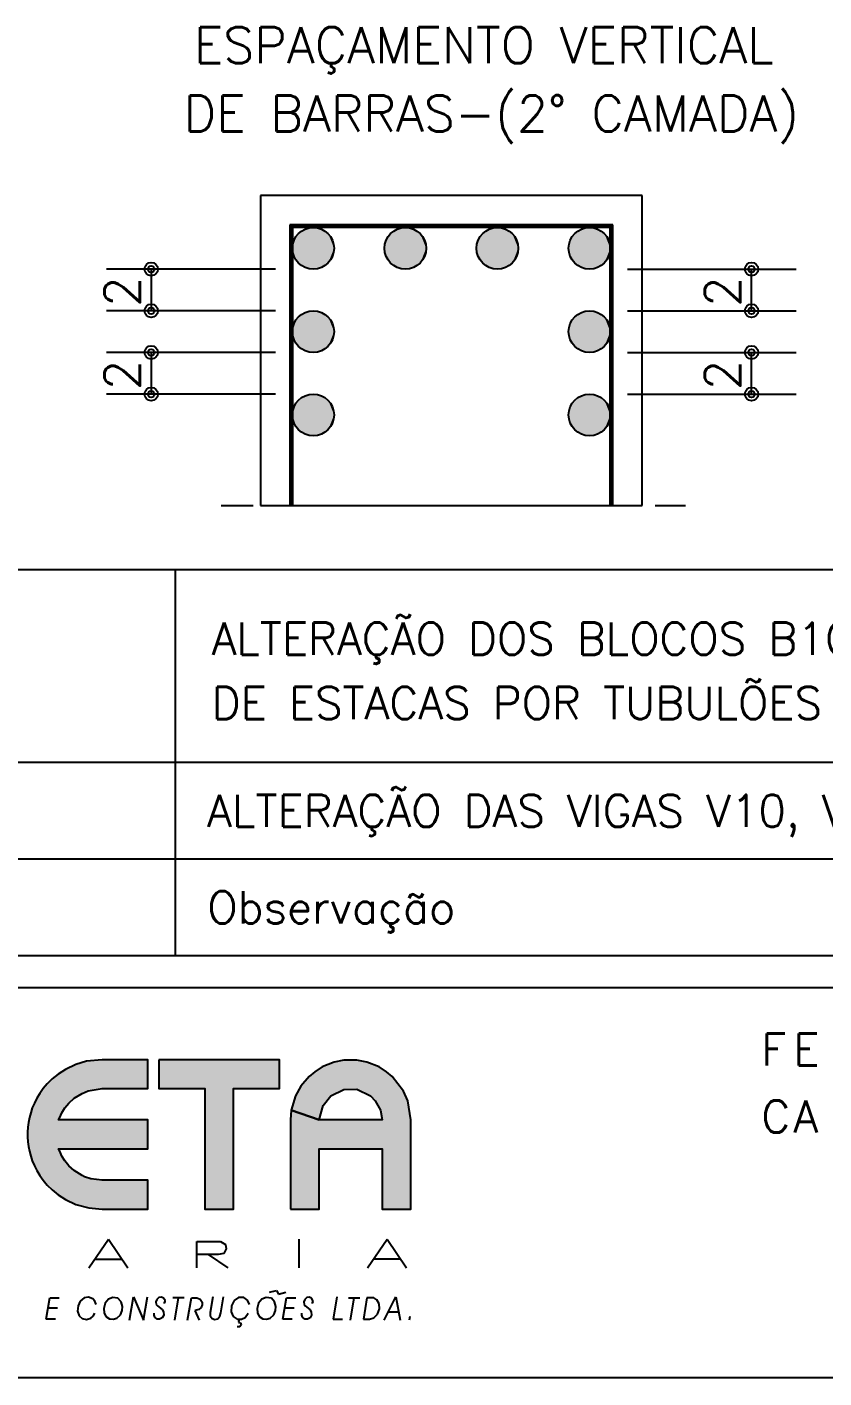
# Model space of a CAD drawing. Extents: x 0 to 84.1, y 0 to 59.4.
# Drawn here: x 71.19 to 76.15, y 7.38 to 15.78 of the extents above; entities that cross this region are included whole.
import ezdxf

# ---------------------------------------------------------------- set-up
doc = ezdxf.new("R2010")
doc.units = 0
doc.header["$MEASUREMENT"] = 0
doc.linetypes.add('ESTILO_TQS_0002', pattern=[0.3, 0.2, -0.1])
for name, color, linetype in [('1', 1, 'CONTINUOUS'), ('10', 10, 'CONTINUOUS'), ('2', 2, 'CONTINUOUS'), ('23', 7, 'CONTINUOUS'), ('26', 3, 'CONTINUOUS'), ('27', 4, 'CONTINUOUS'), ('3', 3, 'CONTINUOUS'), ('9', 9, 'CONTINUOUS')]:
    doc.layers.add(name, color=color, linetype=linetype)
doc.styles.get("Standard").update_dxf_attribs({"font": 'ROMANS.SHX'})

msp = doc.modelspace()

# ---------------------------------------------------------------- linework, layer by layer
at = {"layer": '1', "linetype": 'ESTILO_TQS_0002'}
msp.add_line((72.396273, 12.807896), (75.285236, 12.807896), dxfattribs=at)
at = {"layer": '10', "linetype": 'Continuous'}
for p, q in [((71.573877, 8.064804), (71.695474, 8.242729)), ((71.695474, 8.242729), (71.815881, 8.064804)), ((72.879312, 8.242729), (72.879312, 8.064804)), ((73.307291, 8.064804), (73.428888, 8.242729)), ((73.428888, 8.242729), (73.549295, 8.064804)), ((72.246118, 8.064804), (72.246118, 8.227905)), ((72.246118, 8.227905), (72.393198, 8.227905)), ((72.414224, 8.154379), (72.378961, 8.147253)), ((72.393198, 8.227905), (72.423273, 8.211121)), ((72.428796, 8.184118), (72.414224, 8.154379)), ((72.423273, 8.211121), (72.428796, 8.184118)), ((71.61236, 8.118773), (71.77572, 8.118773)), ((72.378961, 8.147253), (72.251062, 8.147253)), ((72.440652, 8.064804), (72.317651, 8.147253)), ((73.509149, 8.118773), (73.345758, 8.118773))]:
    msp.add_line(p, q, dxfattribs=at)
at = {"layer": '2', "linetype": 'Continuous'}
for p, q in [((74.833199, 14.552828), (72.823821, 14.552828)), ((72.823821, 14.552828), (72.823821, 12.807896)), ((74.831199, 14.550828), (72.825821, 14.550828)), ((72.825821, 14.550828), (72.825821, 12.807896)), ((74.829199, 14.548828), (72.827821, 14.548828)), ((72.827821, 14.548828), (72.827821, 12.807896)), ((74.827199, 14.546828), (72.829821, 14.546828)), ((72.829821, 14.546828), (72.829821, 12.807896)), ((74.825199, 14.544828), (72.831821, 14.544828)), ((72.831821, 14.544828), (72.831821, 12.807896)), ((74.823199, 14.542828), (72.833821, 14.542828)), ((72.833821, 14.542828), (72.833821, 12.807896)), ((74.821199, 14.540828), (72.835821, 14.540828)), ((72.835821, 14.540828), (72.835821, 12.807896)), ((74.819199, 14.538828), (72.837821, 14.538828)), ((72.837821, 14.538828), (72.837821, 12.807896)), ((74.819199, 12.807896), (74.819199, 14.538828)), ((74.821199, 12.807896), (74.821199, 14.540828)), ((74.823199, 12.807896), (74.823199, 14.542828)), ((74.825199, 12.807896), (74.825199, 14.544828)), ((74.827199, 12.807896), (74.827199, 14.546828)), ((74.829199, 12.807896), (74.829199, 14.548828)), ((74.831199, 12.807896), (74.831199, 14.550828)), ((74.833199, 12.807896), (74.833199, 14.552828)), ((74.817199, 14.536828), (72.839821, 14.536828)), ((72.839821, 14.536828), (72.839821, 12.807896)), ((74.817199, 12.807896), (74.817199, 14.536828)), ((83.1, 12.407896), (65.6, 12.407888)), ((72.11001, 12.407891), (72.11001, 10.007925)), ((83.1, 11.207914), (65.6, 11.207907)), ((83.1, 10.607908), (65.6, 10.607901)), ((65.6, 10.007925), (83.1, 10.007933)), ((83.1, 9.80792), (65.6, 9.807913)), ((72.697412, 7.913298), (72.741357, 7.924586)), ((72.741357, 7.924586), (72.754205, 7.902008)), ((72.754205, 7.902008), (72.798151, 7.913298)), ((71.308862, 7.745975), (71.331415, 7.878849)), ((71.331415, 7.878849), (71.388513, 7.878849)), ((71.506982, 7.829712), (71.504099, 7.795721)), ((71.519601, 7.857437), (71.506982, 7.829712)), ((71.545282, 7.877964), (71.519601, 7.857437)), ((71.571909, 7.882231), (71.545282, 7.877964)), ((71.59852, 7.871848), (71.571909, 7.882231)), ((71.611658, 7.856776), (71.59852, 7.871848)), ((71.618539, 7.836735), (71.611658, 7.856776)), ((71.674249, 7.845683), (71.666284, 7.812784)), ((71.69613, 7.870341), (71.674249, 7.845683)), ((71.723352, 7.881545), (71.69613, 7.870341)), ((71.754999, 7.876151), (71.723352, 7.881545)), ((71.775537, 7.854538), (71.754999, 7.876151)), ((71.782648, 7.824997), (71.775537, 7.854538)), ((71.780695, 7.800375), (71.782648, 7.824997)), ((71.826135, 7.739439), (71.851633, 7.885386)), ((71.851633, 7.885386), (71.913934, 7.739439)), ((71.913934, 7.739439), (71.937631, 7.885386)), ((71.996881, 7.86754), (71.991357, 7.85305)), ((71.991357, 7.85305), (71.992944, 7.838057)), ((71.992944, 7.838057), (72.000085, 7.828539)), ((72.009988, 7.879545), (71.996881, 7.86754)), ((72.000085, 7.828539), (72.02955, 7.805228)), ((72.025659, 7.882915), (72.009988, 7.879545)), ((72.038934, 7.87705), (72.025659, 7.882915)), ((72.048151, 7.8621), (72.038934, 7.87705)), ((72.039026, 7.850203), (72.049188, 7.850203)), ((72.049188, 7.850203), (72.048151, 7.8621)), ((72.165979, 7.878849), (72.095422, 7.878849)), ((72.107858, 7.739439), (72.130884, 7.878849)), ((72.187982, 7.739439), (72.211694, 7.878849)), ((72.211694, 7.878849), (72.244913, 7.878848)), ((72.244913, 7.878848), (72.26687, 7.870507)), ((72.271875, 7.818192), (72.258249, 7.805533)), ((72.26687, 7.870507), (72.277719, 7.852134)), ((72.278146, 7.834963), (72.271875, 7.818192)), ((72.277719, 7.852134), (72.278146, 7.834963)), ((72.344568, 7.885386), (72.328577, 7.788088)), ((72.395593, 7.78573), (72.412164, 7.885386)), ((72.460672, 7.829308), (72.458704, 7.791168)), ((72.476648, 7.861714), (72.460672, 7.829308)), ((72.505487, 7.879987), (72.476648, 7.861714)), ((72.537271, 7.87981), (72.505487, 7.879987)), ((72.560205, 7.864037), (72.537271, 7.87981)), ((72.572321, 7.836735), (72.560205, 7.864037)), ((72.628046, 7.845683), (72.620065, 7.812784)), ((72.649927, 7.870341), (72.628046, 7.845683)), ((72.677148, 7.881545), (72.649927, 7.870341)), ((72.708795, 7.876151), (72.677148, 7.881545)), ((72.729318, 7.854538), (72.708795, 7.876151)), ((72.736444, 7.824997), (72.729318, 7.854538)), ((72.734491, 7.800375), (72.736444, 7.824997)), ((72.781122, 7.745975), (72.803674, 7.878849)), ((72.803674, 7.878849), (72.860773, 7.878849)), ((72.916315, 7.86754), (72.910776, 7.85305)), ((72.910776, 7.85305), (72.912378, 7.838057)), ((72.912378, 7.838057), (72.919519, 7.828539)), ((72.929407, 7.879545), (72.916315, 7.86754)), ((72.919519, 7.828539), (72.948969, 7.805228)), ((72.945093, 7.882915), (72.929407, 7.879545)), ((72.958368, 7.87705), (72.945093, 7.882915)), ((72.967584, 7.8621), (72.958368, 7.87705)), ((72.958459, 7.850203), (72.968622, 7.850203)), ((72.968622, 7.850203), (72.967584, 7.8621)), ((73.116296, 7.885386), (73.093134, 7.745975)), ((73.188043, 7.878849), (73.258646, 7.878849)), ((73.200525, 7.739439), (73.223505, 7.878849)), ((73.30372, 7.878849), (73.282083, 7.745975)), ((73.345911, 7.877593), (73.30372, 7.878849)), ((73.365533, 7.866836), (73.345911, 7.877593)), ((73.379282, 7.841198), (73.365533, 7.866836)), ((73.380869, 7.810389), (73.379282, 7.841198)), ((73.411081, 7.739439), (73.482263, 7.885386)), ((73.482263, 7.885386), (73.510156, 7.739439)), ((71.367014, 7.745975), (71.308862, 7.745975)), ((71.377893, 7.813601), (71.320337, 7.813601)), ((71.504099, 7.795721), (71.513544, 7.767374)), ((71.513544, 7.767374), (71.533014, 7.749891)), ((71.533014, 7.749891), (71.558389, 7.743855)), ((71.558389, 7.743855), (71.586481, 7.752738)), ((71.586481, 7.752738), (71.600687, 7.764754)), ((71.600687, 7.764754), (71.611444, 7.782156)), ((71.666284, 7.812784), (71.669016, 7.785295)), ((71.669016, 7.785295), (71.67962, 7.761428)), ((71.67962, 7.761428), (71.701578, 7.747917)), ((71.701578, 7.747917), (71.724405, 7.745502)), ((71.724405, 7.745502), (71.748407, 7.752984)), ((71.748407, 7.752984), (71.769861, 7.773729)), ((71.769861, 7.773729), (71.780695, 7.800375)), ((71.97941, 7.77089), (71.97941, 7.782156)), ((71.983698, 7.759082), (71.97941, 7.77089)), ((71.997812, 7.746802), (71.983698, 7.759082)), ((72.013589, 7.744856), (71.997812, 7.746802)), ((72.030542, 7.754113), (72.013589, 7.744856)), ((72.02955, 7.805228), (72.037988, 7.792135)), ((72.039392, 7.770979), (72.030542, 7.754113)), ((72.037988, 7.792135), (72.039392, 7.770979)), ((72.258249, 7.805533), (72.232446, 7.799362)), ((72.232446, 7.799362), (72.260309, 7.739439)), ((72.328577, 7.788088), (72.329233, 7.76675)), ((72.329233, 7.76675), (72.341058, 7.748955)), ((72.341058, 7.748955), (72.358362, 7.744191)), ((72.358362, 7.744191), (72.375833, 7.748332)), ((72.375833, 7.748332), (72.389078, 7.764779)), ((72.389078, 7.764779), (72.395593, 7.78573)), ((72.458704, 7.791168), (72.471994, 7.761367)), ((72.471994, 7.761367), (72.496454, 7.745881)), ((72.496454, 7.745881), (72.52276, 7.74542)), ((72.508508, 7.74567), (72.5039, 7.72522)), ((72.52276, 7.74542), (72.545969, 7.756706)), ((72.545969, 7.756706), (72.56524, 7.782156)), ((72.620065, 7.812784), (72.622797, 7.785295)), ((72.622797, 7.785295), (72.633417, 7.761428)), ((72.633417, 7.761428), (72.655359, 7.747917)), ((72.655359, 7.747917), (72.678186, 7.745502)), ((72.678186, 7.745502), (72.702203, 7.752984)), ((72.702203, 7.752984), (72.723657, 7.773729)), ((72.723657, 7.773729), (72.734491, 7.800375)), ((72.839273, 7.745975), (72.781122, 7.745975)), ((72.850153, 7.813601), (72.792596, 7.813601)), ((72.898828, 7.77089), (72.898828, 7.782156)), ((72.903131, 7.759082), (72.898828, 7.77089)), ((72.91723, 7.746802), (72.903131, 7.759082)), ((72.933008, 7.744856), (72.91723, 7.746802)), ((72.94996, 7.754113), (72.933008, 7.744856)), ((72.948969, 7.805228), (72.957422, 7.792135)), ((72.958826, 7.770979), (72.94996, 7.754113)), ((72.957422, 7.792135), (72.958826, 7.770979)), ((73.093134, 7.745975), (73.15127, 7.745975)), ((73.282083, 7.745975), (73.318536, 7.745975)), ((73.318536, 7.745975), (73.34707, 7.753283)), ((73.34707, 7.753283), (73.369989, 7.776038)), ((73.369989, 7.776038), (73.380869, 7.810389)), ((73.436823, 7.792242), (73.500055, 7.792242)), ((73.570642, 7.763155), (73.567087, 7.739439)), ((72.512811, 7.69791), (72.495599, 7.69791)), ((72.5039, 7.72522), (72.516702, 7.722042)), ((72.52157, 7.710236), (72.512811, 7.69791)), ((72.516702, 7.722042), (72.52157, 7.710236)), ((83.1, 7.379951), (65.6, 7.379943))]:
    msp.add_line(p, q, dxfattribs=at)
at = {"layer": '23', "linetype": 'Continuous'}
for p, q in [((72.733941, 14.277672), (71.68355, 14.277672)), ((71.96155, 14.277672), (71.96155, 14.018517)), ((74.923079, 14.277672), (75.97347, 14.277672)), ((75.69547, 14.018517), (75.69547, 14.277672)), ((72.733941, 14.018517), (71.68355, 14.018517)), ((74.923079, 14.018517), (75.97347, 14.018517)), ((72.733941, 13.759362), (71.68355, 13.759362)), ((71.96155, 13.759362), (71.96155, 13.500206)), ((74.923079, 13.759362), (75.97347, 13.759362)), ((75.69547, 13.500206), (75.69547, 13.759362)), ((72.733941, 13.500206), (71.68355, 13.500206)), ((74.923079, 13.500206), (75.97347, 13.500206))]:
    msp.add_line(p, q, dxfattribs=at)
for centre, radius in [((71.96155, 14.277672), 0.041625), ((71.96155, 14.277672), 0.02075), ((75.69547, 14.277672), 0.041625), ((75.69547, 14.277672), 0.02075), ((71.96155, 14.018517), 0.041625), ((71.96155, 14.018517), 0.041625), ((71.96155, 14.018517), 0.02075), ((71.96155, 14.018517), 0.02075), ((75.69547, 14.018517), 0.041625), ((75.69547, 14.018517), 0.041625), ((75.69547, 14.018517), 0.02075), ((75.69547, 14.018517), 0.02075), ((71.96155, 13.759362), 0.041625), ((71.96155, 13.759362), 0.041625), ((75.69547, 13.759362), 0.041625), ((75.69547, 13.759362), 0.041625), ((71.96155, 13.759362), 0.02075), ((71.96155, 13.759362), 0.02075), ((75.69547, 13.759362), 0.02075), ((75.69547, 13.759362), 0.02075), ((71.96155, 13.500206), 0.041625), ((71.96155, 13.500206), 0.041625), ((75.69547, 13.500206), 0.041625), ((75.69547, 13.500206), 0.041625), ((71.96155, 13.500206), 0.02075), ((71.96155, 13.500206), 0.02075), ((75.69547, 13.500206), 0.02075), ((75.69547, 13.500206), 0.02075)]:
    msp.add_circle(centre, radius, dxfattribs=at)
at = {"layer": '27', "linetype": 'Continuous'}
for p, q in [((75.01587, 14.735508), (72.64115, 14.735508)), ((72.64115, 14.735508), (72.64115, 12.807896)), ((75.01587, 12.807896), (75.01587, 14.735508)), ((72.64115, 12.807896), (75.01587, 12.807896))]:
    msp.add_line(p, q, dxfattribs=at)
at = {"layer": '3', "linetype": 'Continuous'}
for centre in [(72.969398, 14.40725), (73.542139, 14.40725), (74.11488, 14.40725), (74.687622, 14.40725), (72.969398, 13.888939), (74.687622, 13.888939), (72.969398, 13.370628), (74.687622, 13.370628)]:
    msp.add_circle(centre, 0.129578, dxfattribs=at)
for points in [[(73.098976, 14.40725), (72.84892, 14.454951), (72.840842, 14.42349)], [(73.098976, 14.40725), (72.864568, 14.483414), (72.84892, 14.454951)], [(73.098976, 14.40725), (72.886802, 14.507091), (72.864568, 14.483414)], [(73.098976, 14.40725), (72.914227, 14.524495), (72.886802, 14.507091)], [(73.098976, 14.40725), (72.945118, 14.534532), (72.914227, 14.524495)], [(73.098976, 14.40725), (72.977535, 14.536572), (72.945118, 14.534532)], [(73.098976, 14.40725), (73.00944, 14.530486), (72.977535, 14.536572)], [(73.098976, 14.40725), (73.03883, 14.516656), (73.00944, 14.530486)], [(73.098976, 14.40725), (73.063856, 14.495952), (73.03883, 14.516656)], [(73.098976, 14.40725), (73.082948, 14.469674), (73.063856, 14.495952)], [(73.098976, 14.40725), (73.094905, 14.439475), (73.082948, 14.469674)], [(73.671717, 14.40725), (73.421661, 14.454951), (73.413584, 14.42349)], [(73.671717, 14.40725), (73.437309, 14.483414), (73.421661, 14.454951)], [(73.671717, 14.40725), (73.459544, 14.507091), (73.437309, 14.483414)], [(73.671717, 14.40725), (73.486968, 14.524495), (73.459544, 14.507091)], [(73.671717, 14.40725), (73.517859, 14.534532), (73.486968, 14.524495)], [(73.671717, 14.40725), (73.550276, 14.536572), (73.517859, 14.534532)], [(73.671717, 14.40725), (73.582181, 14.530486), (73.550276, 14.536572)], [(73.671717, 14.40725), (73.611571, 14.516656), (73.582181, 14.530486)], [(73.671717, 14.40725), (73.636598, 14.495952), (73.611571, 14.516656)], [(73.671717, 14.40725), (73.655689, 14.469674), (73.636598, 14.495952)], [(73.671717, 14.40725), (73.667646, 14.439475), (73.655689, 14.469674)], [(74.244458, 14.40725), (73.994402, 14.454951), (73.986325, 14.42349)], [(74.244458, 14.40725), (74.01005, 14.483414), (73.994402, 14.454951)], [(74.244458, 14.40725), (74.032285, 14.507091), (74.01005, 14.483414)], [(74.244458, 14.40725), (74.059709, 14.524495), (74.032285, 14.507091)], [(74.244458, 14.40725), (74.0906, 14.534532), (74.059709, 14.524495)], [(74.244458, 14.40725), (74.123017, 14.536572), (74.0906, 14.534532)], [(74.244458, 14.40725), (74.154922, 14.530486), (74.123017, 14.536572)], [(74.244458, 14.40725), (74.184312, 14.516656), (74.154922, 14.530486)], [(74.244458, 14.40725), (74.209339, 14.495952), (74.184312, 14.516656)], [(74.244458, 14.40725), (74.22843, 14.469674), (74.209339, 14.495952)], [(74.244458, 14.40725), (74.240387, 14.439475), (74.22843, 14.469674)], [(74.817199, 14.40725), (74.567143, 14.454951), (74.559066, 14.42349)], [(74.817199, 14.40725), (74.582791, 14.483414), (74.567143, 14.454951)], [(74.817199, 14.40725), (74.605026, 14.507091), (74.582791, 14.483414)], [(74.817199, 14.40725), (74.63245, 14.524495), (74.605026, 14.507091)], [(74.817199, 14.40725), (74.663341, 14.534532), (74.63245, 14.524495)], [(74.817199, 14.40725), (74.695758, 14.536572), (74.663341, 14.534532)], [(74.817199, 14.40725), (74.727663, 14.530486), (74.695758, 14.536572)], [(74.817199, 14.40725), (74.757053, 14.516656), (74.727663, 14.530486)], [(74.817199, 14.40725), (74.78208, 14.495952), (74.757053, 14.516656)], [(74.817199, 14.40725), (74.801171, 14.469674), (74.78208, 14.495952)], [(74.817199, 14.40725), (74.813128, 14.439475), (74.801171, 14.469674)], [(73.098976, 14.40725), (72.840842, 14.42349), (72.840842, 14.39101)], [(73.098976, 14.40725), (72.840842, 14.39101), (72.84892, 14.359549)], [(73.098976, 14.40725), (72.84892, 14.359549), (72.864568, 14.331086)], [(73.098976, 14.40725), (72.864568, 14.331086), (72.886802, 14.307409)], [(73.098976, 14.40725), (72.886802, 14.307409), (72.914227, 14.290005)], [(73.098976, 14.40725), (72.914227, 14.290005), (72.945118, 14.279967)], [(73.098976, 14.40725), (72.945118, 14.279967), (72.977535, 14.277928)], [(73.098976, 14.40725), (72.977535, 14.277928), (73.00944, 14.284014)], [(73.098976, 14.40725), (73.00944, 14.284014), (73.03883, 14.297844)], [(73.098976, 14.40725), (73.03883, 14.297844), (73.063856, 14.318548)], [(73.098976, 14.40725), (73.063856, 14.318548), (73.082948, 14.344825)], [(73.098976, 14.40725), (73.082948, 14.344825), (73.094905, 14.375025)], [(73.098976, 14.40725), (73.094905, 14.375025), (73.098976, 14.40725)], [(73.671717, 14.40725), (73.413584, 14.42349), (73.413584, 14.39101)], [(73.671717, 14.40725), (73.413584, 14.39101), (73.421661, 14.359549)], [(73.671717, 14.40725), (73.421661, 14.359549), (73.437309, 14.331086)], [(73.671717, 14.40725), (73.437309, 14.331086), (73.459544, 14.307409)], [(73.671717, 14.40725), (73.459544, 14.307409), (73.486968, 14.290005)], [(73.671717, 14.40725), (73.486968, 14.290005), (73.517859, 14.279967)], [(73.671717, 14.40725), (73.517859, 14.279967), (73.550276, 14.277928)], [(73.671717, 14.40725), (73.550276, 14.277928), (73.582181, 14.284014)], [(73.671717, 14.40725), (73.582181, 14.284014), (73.611571, 14.297844)], [(73.671717, 14.40725), (73.611571, 14.297844), (73.636598, 14.318548)], [(73.671717, 14.40725), (73.636598, 14.318548), (73.655689, 14.344825)], [(73.671717, 14.40725), (73.655689, 14.344825), (73.667646, 14.375025)], [(73.671717, 14.40725), (73.667646, 14.375025), (73.671717, 14.40725)], [(74.244458, 14.40725), (73.986325, 14.42349), (73.986325, 14.39101)], [(74.244458, 14.40725), (73.986325, 14.39101), (73.994402, 14.359549)], [(74.244458, 14.40725), (73.994402, 14.359549), (74.01005, 14.331086)], [(74.244458, 14.40725), (74.01005, 14.331086), (74.032285, 14.307409)], [(74.244458, 14.40725), (74.032285, 14.307409), (74.059709, 14.290005)], [(74.244458, 14.40725), (74.059709, 14.290005), (74.0906, 14.279967)], [(74.244458, 14.40725), (74.0906, 14.279967), (74.123017, 14.277928)], [(74.244458, 14.40725), (74.123017, 14.277928), (74.154922, 14.284014)], [(74.244458, 14.40725), (74.154922, 14.284014), (74.184312, 14.297844)], [(74.244458, 14.40725), (74.184312, 14.297844), (74.209339, 14.318548)], [(74.244458, 14.40725), (74.209339, 14.318548), (74.22843, 14.344825)], [(74.244458, 14.40725), (74.22843, 14.344825), (74.240387, 14.375025)], [(74.244458, 14.40725), (74.240387, 14.375025), (74.244458, 14.40725)], [(74.817199, 14.40725), (74.559066, 14.42349), (74.559066, 14.39101)], [(74.817199, 14.40725), (74.559066, 14.39101), (74.567143, 14.359549)], [(74.817199, 14.40725), (74.567143, 14.359549), (74.582791, 14.331086)], [(74.817199, 14.40725), (74.582791, 14.331086), (74.605026, 14.307409)], [(74.817199, 14.40725), (74.605026, 14.307409), (74.63245, 14.290005)], [(74.817199, 14.40725), (74.63245, 14.290005), (74.663341, 14.279967)], [(74.817199, 14.40725), (74.663341, 14.279967), (74.695758, 14.277928)], [(74.817199, 14.40725), (74.695758, 14.277928), (74.727663, 14.284014)], [(74.817199, 14.40725), (74.727663, 14.284014), (74.757053, 14.297844)], [(74.817199, 14.40725), (74.757053, 14.297844), (74.78208, 14.318548)], [(74.817199, 14.40725), (74.78208, 14.318548), (74.801171, 14.344825)], [(74.817199, 14.40725), (74.801171, 14.344825), (74.813128, 14.375025)], [(74.817199, 14.40725), (74.813128, 14.375025), (74.817199, 14.40725)], [(73.098976, 13.888939), (72.864568, 13.965103), (72.84892, 13.93664)], [(73.098976, 13.888939), (72.886802, 13.988781), (72.864568, 13.965103)], [(73.098976, 13.888939), (72.914227, 14.006185), (72.886802, 13.988781)], [(73.098976, 13.888939), (72.945118, 14.016222), (72.914227, 14.006185)], [(73.098976, 13.888939), (72.977535, 14.018261), (72.945118, 14.016222)], [(73.098976, 13.888939), (73.00944, 14.012175), (72.977535, 14.018261)], [(73.098976, 13.888939), (73.03883, 13.998345), (73.00944, 14.012175)], [(73.098976, 13.888939), (73.063856, 13.977641), (73.03883, 13.998345)], [(73.098976, 13.888939), (73.082948, 13.951364), (73.063856, 13.977641)], [(73.098976, 13.888939), (73.094905, 13.921164), (73.082948, 13.951364)], [(74.817199, 13.888939), (74.582791, 13.965103), (74.567143, 13.93664)], [(74.817199, 13.888939), (74.605026, 13.988781), (74.582791, 13.965103)], [(74.817199, 13.888939), (74.63245, 14.006185), (74.605026, 13.988781)], [(74.817199, 13.888939), (74.663341, 14.016222), (74.63245, 14.006185)], [(74.817199, 13.888939), (74.695758, 14.018261), (74.663341, 14.016222)], [(74.817199, 13.888939), (74.727663, 14.012175), (74.695758, 14.018261)], [(74.817199, 13.888939), (74.757053, 13.998345), (74.727663, 14.012175)], [(74.817199, 13.888939), (74.78208, 13.977641), (74.757053, 13.998345)], [(74.817199, 13.888939), (74.801171, 13.951364), (74.78208, 13.977641)], [(74.817199, 13.888939), (74.813128, 13.921164), (74.801171, 13.951364)], [(73.098976, 13.888939), (72.84892, 13.93664), (72.840842, 13.90518)], [(73.098976, 13.888939), (72.840842, 13.90518), (72.840842, 13.872699)], [(73.098976, 13.888939), (72.840842, 13.872699), (72.84892, 13.841238)], [(73.098976, 13.888939), (72.84892, 13.841238), (72.864568, 13.812775)], [(73.098976, 13.888939), (72.864568, 13.812775), (72.886802, 13.789098)], [(73.098976, 13.888939), (72.886802, 13.789098), (72.914227, 13.771694)], [(73.098976, 13.888939), (72.914227, 13.771694), (72.945118, 13.761657)], [(73.098976, 13.888939), (72.945118, 13.761657), (72.977535, 13.759617)], [(73.098976, 13.888939), (72.977535, 13.759617), (73.00944, 13.765703)], [(73.098976, 13.888939), (73.00944, 13.765703), (73.03883, 13.779533)], [(73.098976, 13.888939), (73.03883, 13.779533), (73.063856, 13.800237)], [(73.098976, 13.888939), (73.063856, 13.800237), (73.082948, 13.826515)], [(73.098976, 13.888939), (73.082948, 13.826515), (73.094905, 13.856715)], [(73.098976, 13.888939), (73.094905, 13.856715), (73.098976, 13.888939)], [(74.817199, 13.888939), (74.567143, 13.93664), (74.559066, 13.90518)], [(74.817199, 13.888939), (74.559066, 13.90518), (74.559066, 13.872699)], [(74.817199, 13.888939), (74.559066, 13.872699), (74.567143, 13.841238)], [(74.817199, 13.888939), (74.567143, 13.841238), (74.582791, 13.812775)], [(74.817199, 13.888939), (74.582791, 13.812775), (74.605026, 13.789098)], [(74.817199, 13.888939), (74.605026, 13.789098), (74.63245, 13.771694)], [(74.817199, 13.888939), (74.63245, 13.771694), (74.663341, 13.761657)], [(74.817199, 13.888939), (74.663341, 13.761657), (74.695758, 13.759617)], [(74.817199, 13.888939), (74.695758, 13.759617), (74.727663, 13.765703)], [(74.817199, 13.888939), (74.727663, 13.765703), (74.757053, 13.779533)], [(74.817199, 13.888939), (74.757053, 13.779533), (74.78208, 13.800237)], [(74.817199, 13.888939), (74.78208, 13.800237), (74.801171, 13.826515)], [(74.817199, 13.888939), (74.801171, 13.826515), (74.813128, 13.856715)], [(74.817199, 13.888939), (74.813128, 13.856715), (74.817199, 13.888939)], [(73.098976, 13.370628), (72.864568, 13.446792), (72.84892, 13.418329)], [(73.098976, 13.370628), (72.886802, 13.47047), (72.864568, 13.446792)], [(73.098976, 13.370628), (72.914227, 13.487874), (72.886802, 13.47047)], [(73.098976, 13.370628), (72.945118, 13.497911), (72.914227, 13.487874)], [(73.098976, 13.370628), (72.977535, 13.49995), (72.945118, 13.497911)], [(73.098976, 13.370628), (73.00944, 13.493864), (72.977535, 13.49995)], [(73.098976, 13.370628), (73.03883, 13.480035), (73.00944, 13.493864)], [(73.098976, 13.370628), (73.063856, 13.45933), (73.03883, 13.480035)], [(73.098976, 13.370628), (73.082948, 13.433053), (73.063856, 13.45933)], [(74.817199, 13.370628), (74.582791, 13.446792), (74.567143, 13.418329)], [(74.817199, 13.370628), (74.605026, 13.47047), (74.582791, 13.446792)], [(74.817199, 13.370628), (74.63245, 13.487874), (74.605026, 13.47047)], [(74.817199, 13.370628), (74.663341, 13.497911), (74.63245, 13.487874)], [(74.817199, 13.370628), (74.695758, 13.49995), (74.663341, 13.497911)], [(74.817199, 13.370628), (74.727663, 13.493864), (74.695758, 13.49995)], [(74.817199, 13.370628), (74.757053, 13.480035), (74.727663, 13.493864)], [(74.817199, 13.370628), (74.78208, 13.45933), (74.757053, 13.480035)], [(74.817199, 13.370628), (74.801171, 13.433053), (74.78208, 13.45933)], [(73.098976, 13.370628), (72.84892, 13.418329), (72.840842, 13.386869)], [(73.098976, 13.370628), (72.840842, 13.386869), (72.840842, 13.354388)], [(73.098976, 13.370628), (72.840842, 13.354388), (72.84892, 13.322928)], [(73.098976, 13.370628), (72.84892, 13.322928), (72.864568, 13.294465)], [(73.098976, 13.370628), (72.864568, 13.294465), (72.886802, 13.270787)], [(73.098976, 13.370628), (72.886802, 13.270787), (72.914227, 13.253383)], [(73.098976, 13.370628), (72.914227, 13.253383), (72.945118, 13.243346)], [(73.098976, 13.370628), (72.945118, 13.243346), (72.977535, 13.241306)], [(73.098976, 13.370628), (72.977535, 13.241306), (73.00944, 13.247393)], [(73.098976, 13.370628), (73.00944, 13.247393), (73.03883, 13.261222)], [(73.098976, 13.370628), (73.03883, 13.261222), (73.063856, 13.281926)], [(73.098976, 13.370628), (73.063856, 13.281926), (73.082948, 13.308204)], [(73.098976, 13.370628), (73.094905, 13.402853), (73.082948, 13.433053)], [(73.098976, 13.370628), (73.082948, 13.308204), (73.094905, 13.338404)], [(73.098976, 13.370628), (73.094905, 13.338404), (73.098976, 13.370628)], [(74.817199, 13.370628), (74.567143, 13.418329), (74.559066, 13.386869)], [(74.817199, 13.370628), (74.559066, 13.386869), (74.559066, 13.354388)], [(74.817199, 13.370628), (74.559066, 13.354388), (74.567143, 13.322928)], [(74.817199, 13.370628), (74.567143, 13.322928), (74.582791, 13.294465)], [(74.817199, 13.370628), (74.582791, 13.294465), (74.605026, 13.270787)], [(74.817199, 13.370628), (74.605026, 13.270787), (74.63245, 13.253383)], [(74.817199, 13.370628), (74.63245, 13.253383), (74.663341, 13.243346)], [(74.817199, 13.370628), (74.663341, 13.243346), (74.695758, 13.241306)], [(74.817199, 13.370628), (74.695758, 13.241306), (74.727663, 13.247393)], [(74.817199, 13.370628), (74.727663, 13.247393), (74.757053, 13.261222)], [(74.817199, 13.370628), (74.757053, 13.261222), (74.78208, 13.281926)], [(74.817199, 13.370628), (74.78208, 13.281926), (74.801171, 13.308204)], [(74.817199, 13.370628), (74.813128, 13.402853), (74.801171, 13.433053)], [(74.817199, 13.370628), (74.801171, 13.308204), (74.813128, 13.338404)], [(74.817199, 13.370628), (74.813128, 13.338404), (74.817199, 13.370628)]]:
    msp.add_solid(points, dxfattribs=at)
at = {"layer": '9', "linetype": 'Continuous'}
for points in [[(71.656274, 8.429876), (71.941278, 8.429876), (71.941278, 8.609877), (71.655939, 8.609877), (71.586252, 8.618611), (71.547342, 8.631516), (71.531534, 8.639875), (71.482965, 8.669876), (71.449976, 8.699877), (71.425119, 8.729876), (71.40545, 8.759876), (71.392389, 8.789877), (71.385858, 8.804874), (71.941278, 8.804874), (71.941278, 8.984877), (71.385858, 8.984877), (71.392389, 8.999876), (71.40545, 9.029877), (71.425119, 9.059875), (71.44996, 9.089876), (71.482965, 9.119877), (71.531534, 9.149876), (71.56936, 9.166302), (71.656274, 9.179876), (71.941278, 9.179874), (71.941278, 9.359877), (71.656274, 9.359877), (71.560052, 9.34981), (71.49209, 9.329876), (71.429041, 9.299875), (71.382318, 9.269876), (71.344873, 9.239876), (71.314859, 9.209875), (71.289911, 9.179876), (71.26806, 9.149876), (71.249918, 9.119877), (71.23504, 9.089876), (71.221536, 9.059875), (71.212183, 9.029877), (71.203638, 8.999876), (71.198145, 8.969875), (71.193994, 8.939877), (71.192178, 8.909876), (71.192178, 8.879875), (71.193994, 8.849876), (71.198145, 8.819876), (71.203638, 8.789877), (71.212183, 8.759876), (71.221536, 8.729876), (71.23504, 8.699877), (71.249918, 8.669876), (71.26806, 8.639875), (71.289911, 8.609877), (71.314859, 8.579876), (71.344873, 8.549875), (71.382318, 8.519876), (71.429041, 8.489876), (71.49209, 8.459877), (71.572656, 8.437455), (71.656274, 8.429876)], [(72.009225, 9.359877), (72.009225, 9.179874), (72.294214, 9.179874), (72.294214, 8.429874), (72.474222, 8.429874), (72.474222, 9.179874), (72.759225, 9.179874), (72.759225, 9.359877), (72.009225, 9.359877)], [(72.827173, 8.429874), (73.007166, 8.429874), (73.007166, 8.804874), (73.39718, 8.804874), (73.39718, 8.429874), (73.577173, 8.429874), (73.577173, 8.984877), (73.556802, 9.104876), (73.530054, 9.164877), (73.460977, 9.254877), (73.425989, 9.284876), (73.378793, 9.314877), (73.303766, 9.344875), (73.240991, 9.357862), (73.16073, 9.35758), (73.10058, 9.344875), (73.025552, 9.314877), (72.978357, 9.284876), (72.943384, 9.254877), (72.891611, 9.194876), (72.859323, 9.134876), (72.8323, 9.044876), (73.007166, 8.984877), (73.031091, 9.074877), (73.078561, 9.134876), (73.158716, 9.174974), (73.24119, 9.175934), (73.325784, 9.134876), (73.353586, 9.104876), (73.386957, 9.044876), (73.39718, 8.984877), (73.007166, 8.984877), (72.8323, 9.044876), (72.827173, 8.984877), (72.827173, 8.429874)]]:
    msp.add_lwpolyline(points, dxfattribs=at)
for points in [[(71.429041, 9.299875), (71.44996, 9.089876), (71.49209, 9.329876)], [(71.44996, 9.089876), (71.482965, 9.119877), (71.49209, 9.329876)], [(71.482965, 9.119877), (71.531534, 9.149876), (71.49209, 9.329876)], [(71.49209, 9.329876), (71.531534, 9.149876), (71.560052, 9.34981)], [(71.531534, 9.149876), (71.56936, 9.166302), (71.560052, 9.34981)], [(71.656274, 9.359877), (71.560052, 9.34981), (71.56936, 9.166302)], [(71.656274, 9.359877), (71.56936, 9.166302), (71.656274, 9.179876)], [(71.656274, 9.359877), (71.656274, 9.179876), (71.941278, 9.179874)], [(71.656274, 9.359877), (71.941278, 9.179874), (71.941278, 9.359877)], [(72.009225, 9.359877), (72.009225, 9.179874), (72.294214, 9.179874)], [(72.009225, 9.359877), (72.294214, 9.179874), (72.759225, 9.359877)], [(72.294214, 9.179874), (72.474222, 9.179874), (72.759225, 9.359877)], [(72.474222, 9.179874), (72.759225, 9.179874), (72.759225, 9.359877)], [(73.025552, 9.314877), (73.031091, 9.074877), (73.10058, 9.344875)], [(73.078561, 9.134876), (73.10058, 9.344875), (73.031091, 9.074877)], [(73.158716, 9.174974), (73.10058, 9.344875), (73.078561, 9.134876)], [(73.158716, 9.174974), (73.16073, 9.35758), (73.10058, 9.344875)], [(73.24119, 9.175934), (73.16073, 9.35758), (73.158716, 9.174974)], [(73.24119, 9.175934), (73.240991, 9.357862), (73.16073, 9.35758)], [(73.240991, 9.357862), (73.24119, 9.175934), (73.303766, 9.344875)], [(73.24119, 9.175934), (73.325784, 9.134876), (73.303766, 9.344875)], [(73.325784, 9.134876), (73.378793, 9.314877), (73.303766, 9.344875)], [(71.344873, 9.239876), (71.382318, 8.519876), (71.382318, 9.269876)], [(71.429041, 9.299875), (71.382318, 9.269876), (71.385858, 8.984877)], [(71.382318, 8.519876), (71.385858, 8.804874), (71.382318, 9.269876)], [(71.382318, 9.269876), (71.385858, 8.804874), (71.385858, 8.984877)], [(71.429041, 9.299875), (71.385858, 8.984877), (71.392389, 8.999876)], [(71.429041, 9.299875), (71.392389, 8.999876), (71.40545, 9.029877)], [(71.429041, 9.299875), (71.40545, 9.029877), (71.425119, 9.059875)], [(71.429041, 9.299875), (71.425119, 9.059875), (71.44996, 9.089876)], [(73.007166, 8.984877), (72.943384, 9.254877), (72.891611, 9.194876)], [(73.007166, 8.984877), (72.978357, 9.284876), (72.943384, 9.254877)], [(73.007166, 8.984877), (73.025552, 9.314877), (72.978357, 9.284876)], [(73.007166, 8.984877), (73.031091, 9.074877), (73.025552, 9.314877)], [(73.325784, 9.134876), (73.353586, 9.104876), (73.378793, 9.314877)], [(73.353586, 9.104876), (73.386957, 9.044876), (73.378793, 9.314877)], [(73.378793, 9.314877), (73.386957, 9.044876), (73.425989, 9.284876)], [(73.386957, 9.044876), (73.39718, 8.984877), (73.425989, 9.284876)], [(73.425989, 9.284876), (73.39718, 8.984877), (73.577173, 8.429874)], [(73.577173, 8.429874), (73.460977, 9.254877), (73.425989, 9.284876)], [(73.577173, 8.429874), (73.530054, 9.164877), (73.460977, 9.254877)], [(71.26806, 9.149876), (71.289911, 8.609877), (71.289911, 9.179876)], [(71.289911, 9.179876), (71.314859, 8.579876), (71.314859, 9.209875)], [(71.289911, 8.609877), (71.314859, 8.579876), (71.289911, 9.179876)], [(71.314859, 9.209875), (71.344873, 8.549875), (71.344873, 9.239876)], [(71.314859, 8.579876), (71.344873, 8.549875), (71.314859, 9.209875)], [(71.344873, 8.549875), (71.382318, 8.519876), (71.344873, 9.239876)], [(72.294214, 8.429874), (72.474222, 8.429874), (72.294214, 9.179874)], [(72.474222, 8.429874), (72.474222, 9.179874), (72.294214, 9.179874)], [(73.007166, 8.984877), (72.891611, 9.194876), (72.859323, 9.134876)], [(73.577173, 8.429874), (73.556802, 9.104876), (73.530054, 9.164877)], [(71.221536, 9.059875), (71.23504, 8.699877), (71.23504, 9.089876)], [(71.23504, 9.089876), (71.249918, 8.669876), (71.249918, 9.119877)], [(71.23504, 8.699877), (71.249918, 8.669876), (71.23504, 9.089876)], [(71.249918, 9.119877), (71.26806, 8.639875), (71.26806, 9.149876)], [(71.249918, 8.669876), (71.26806, 8.639875), (71.249918, 9.119877)], [(71.26806, 8.639875), (71.289911, 8.609877), (71.26806, 9.149876)], [(73.007166, 8.984877), (72.859323, 9.134876), (72.8323, 9.044876)], [(73.577173, 8.429874), (73.577173, 8.984877), (73.556802, 9.104876)], [(71.198145, 8.969875), (71.203638, 8.789877), (71.203638, 8.999876)], [(71.203638, 8.999876), (71.212183, 8.759876), (71.212183, 9.029877)], [(71.203638, 8.789877), (71.212183, 8.759876), (71.203638, 8.999876)], [(71.212183, 9.029877), (71.221536, 8.729876), (71.221536, 9.059875)], [(71.212183, 8.759876), (71.221536, 8.729876), (71.212183, 9.029877)], [(71.221536, 8.729876), (71.23504, 8.699877), (71.221536, 9.059875)], [(72.827173, 8.984877), (73.007166, 8.429874), (72.8323, 9.044876)], [(73.007166, 8.984877), (72.8323, 9.044876), (73.007166, 8.429874)], [(71.192178, 8.909876), (71.193994, 8.849876), (71.193994, 8.939877)], [(71.193994, 8.849876), (71.192178, 8.909876), (71.192178, 8.879875)], [(71.193994, 8.939877), (71.198145, 8.819876), (71.198145, 8.969875)], [(71.193994, 8.849876), (71.198145, 8.819876), (71.193994, 8.939877)], [(71.198145, 8.819876), (71.203638, 8.789877), (71.198145, 8.969875)], [(71.385858, 8.804874), (71.941278, 8.804874), (71.385858, 8.984877)], [(71.385858, 8.984877), (71.941278, 8.804874), (71.941278, 8.984877)], [(72.827173, 8.984877), (72.827173, 8.429874), (73.007166, 8.429874)], [(73.007166, 8.984877), (73.007166, 8.429874), (73.007166, 8.804874)], [(73.007166, 8.984877), (73.007166, 8.804874), (73.39718, 8.804874)], [(73.007166, 8.984877), (73.39718, 8.804874), (73.39718, 8.984877)], [(73.39718, 8.984877), (73.39718, 8.804874), (73.577173, 8.429874)], [(71.429041, 8.489876), (71.385858, 8.804874), (71.382318, 8.519876)], [(71.429041, 8.489876), (71.392389, 8.789877), (71.385858, 8.804874)], [(71.429041, 8.489876), (71.40545, 8.759876), (71.392389, 8.789877)], [(71.429041, 8.489876), (71.425119, 8.729876), (71.40545, 8.759876)], [(73.577173, 8.429874), (73.39718, 8.804874), (73.39718, 8.429874)], [(71.429041, 8.489876), (71.449976, 8.699877), (71.425119, 8.729876)], [(71.429041, 8.489876), (71.49209, 8.459877), (71.449976, 8.699877)], [(71.482965, 8.669876), (71.449976, 8.699877), (71.49209, 8.459877)], [(71.482965, 8.669876), (71.49209, 8.459877), (71.531534, 8.639875)], [(71.531534, 8.639875), (71.49209, 8.459877), (71.572656, 8.437455)], [(71.531534, 8.639875), (71.572656, 8.437455), (71.547342, 8.631516)], [(71.547342, 8.631516), (71.572656, 8.437455), (71.586252, 8.618611)], [(71.586252, 8.618611), (71.572656, 8.437455), (71.656274, 8.429876)], [(71.655939, 8.609877), (71.586252, 8.618611), (71.656274, 8.429876)], [(71.941278, 8.609877), (71.655939, 8.609877), (71.656274, 8.429876)], [(71.941278, 8.429876), (71.941278, 8.609877), (71.656274, 8.429876)]]:
    msp.add_solid(points, dxfattribs=at)

# ---------------------------------------------------------------- texts
at = {"layer": '1', "linetype": 'Continuous'}
for p in [(71.891244, 14.04287), (75.625164, 14.04287), (71.891244, 13.524559), (75.625164, 13.524559)]:
    msp.add_text('2', height=0.22, rotation=90, dxfattribs=at).set_placement(p)
at = {"layer": '2', "linetype": 'Continuous'}
for s, p in [('ALTERAÇÃO DOS BLOCOS B1O2 A B107 COM SUBSTITUIÇÃO', (72.337544, 11.879091)), ('DE ESTACAS POR TUBULÕES NA VIGA VM1.', (72.337544, 11.479091)), ('ALTERAÇÃO DAS VIGAS V10, VM1 E VM2', (72.310083, 10.807882)), ('Observação', (72.310083, 10.207907)), ('F', (75.756207, 9.323591)), ('E', (75.956207, 9.323591)), ('C', (75.756207, 8.906526)), ('A', (75.956207, 8.906526))]:
    msp.add_text(s, height=0.2, dxfattribs=at).set_placement(p)
at = {"layer": '26', "linetype": 'Continuous'}
for s, p in [('ESPAÇAMENTO VERTICAL', (72.226649, 15.558709)), ('DE BARRAS-(2%%d CAMADA)', (72.163195, 15.133709))]:
    msp.add_text(s, height=0.225, dxfattribs=at).set_placement(p)

doc.saveas('drawing.dxf')
